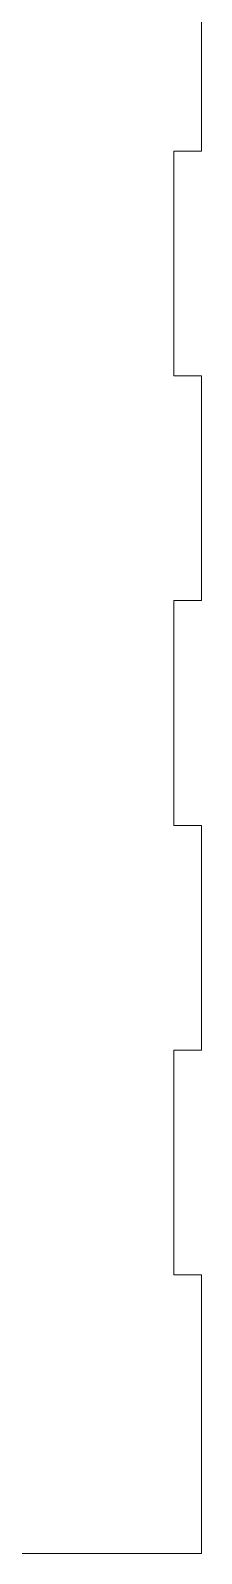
# Model space of a CAD drawing. Header units: millimetres. Extents: x -861 to 465, y -411 to 387.
# Drawn here: x 108.3 to 126.9, y -283.2 to -117.9 of the extents above; entities that cross this region are included whole.
import ezdxf

# ---------------------------------------------------------------- set-up
doc = ezdxf.new("R2010")
doc.units = ezdxf.units.MM
doc.header["$MEASUREMENT"] = 0
doc.layers.add('Layer 1', color=7, linetype='Continuous')

msp = doc.modelspace()

# ---------------------------------------------------------------- linework, layer by layer
at = {"layer": 'Layer 1', "lineweight": 9}
for points in [[(126.854, -131.0127), (126.854, -131.0127), (126.854, -106.6227), (126.854, -106.6227)], [(123.854, -131.0127), (123.854, -131.0127), (126.854, -131.0127), (126.854, -131.0127)], [(123.854, -155.4027), (123.854, -155.4027), (123.854, -131.0127), (123.854, -131.0127)], [(126.854, -155.4027), (126.854, -155.4027), (123.854, -155.4027), (123.854, -155.4027)], [(126.854, -179.7927), (126.854, -179.7927), (126.854, -155.4027), (126.854, -155.4027)], [(123.854, -179.7927), (123.854, -179.7927), (126.854, -179.7927), (126.854, -179.7927)], [(123.854, -204.1827), (123.854, -204.1827), (123.854, -179.7927), (123.854, -179.7927)], [(126.854, -204.1827), (126.854, -204.1827), (123.854, -204.1827), (123.854, -204.1827)], [(126.854, -228.5727), (126.854, -228.5727), (126.854, -204.1827), (126.854, -204.1827)], [(123.854, -228.5727), (123.854, -228.5727), (126.854, -228.5727), (126.854, -228.5727)], [(123.854, -252.9627), (123.854, -252.9627), (123.854, -228.5727), (123.854, -228.5727)], [(126.854, -252.9627), (126.854, -252.9627), (123.854, -252.9627), (123.854, -252.9627)], [(126.854, -283.2077), (126.854, -283.2077), (126.854, -252.9627), (126.854, -252.9627)], [(90.999, -283.2077), (90.999, -283.2077), (115.389, -283.2077), (115.389, -283.2077)], [(115.389, -283.2077), (115.389, -283.2077), (126.854, -283.2077), (126.854, -283.2077)]]:
    msp.add_open_spline(points, degree=3, dxfattribs=at)

doc.saveas('drawing.dxf')
